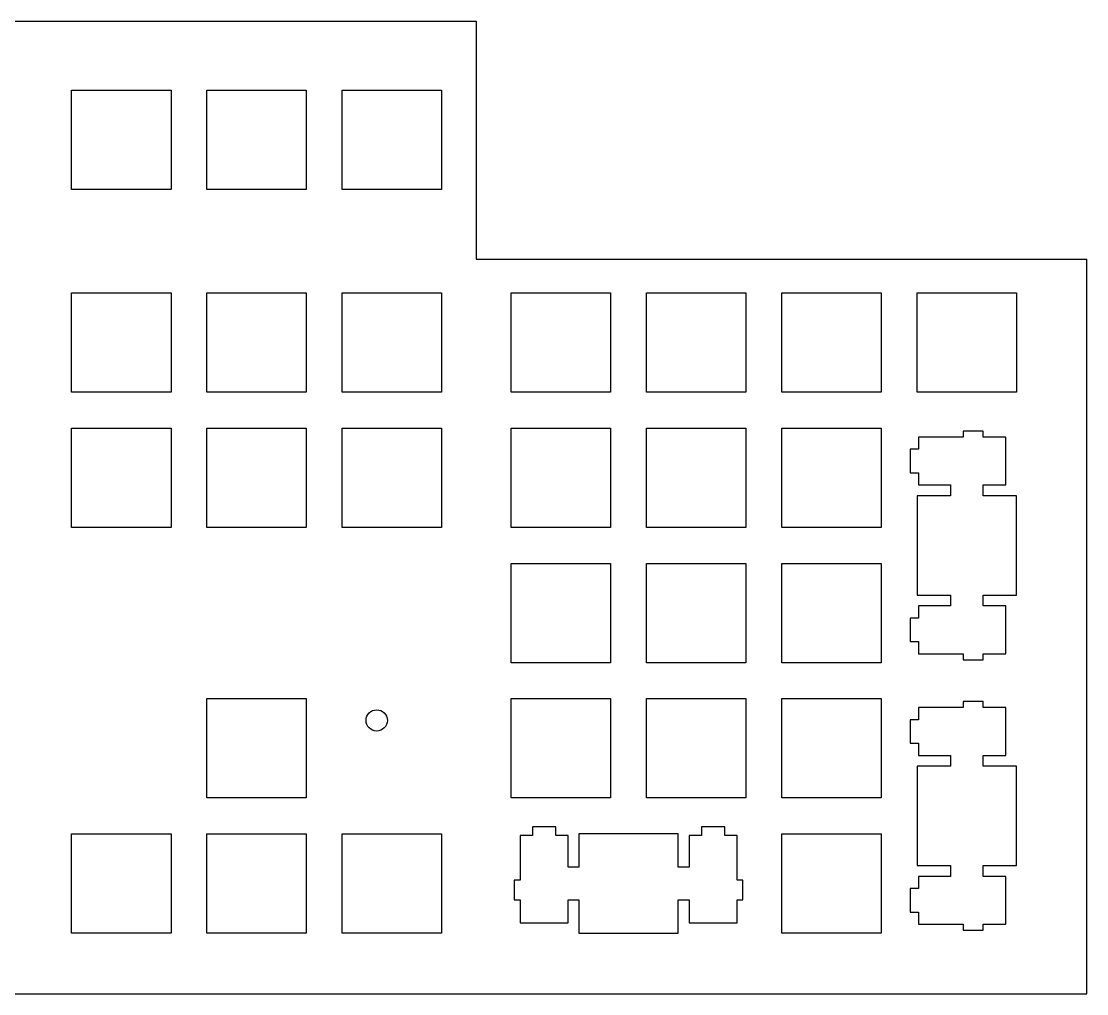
# Model space of a CAD drawing. Extents: x -6 to 436, y -6 to 131.
# Drawn here: x 285.9 to 436, y -6 to 131 of the extents above; entities that cross this region are included whole.
import ezdxf

# ---------------------------------------------------------------- set-up
doc = ezdxf.new("R2010")
doc.units = 0
for name, color, linetype in [('Circle002', 7, 'CONTINUOUS'), ('Line001', 7, 'CONTINUOUS'), ('Line002', 7, 'CONTINUOUS'), ('Line003', 7, 'CONTINUOUS'), ('Line004', 7, 'CONTINUOUS'), ('Line005', 7, 'CONTINUOUS'), ('Shape004', 7, 'CONTINUOUS'), ('Shape005', 7, 'CONTINUOUS'), ('Shape006', 7, 'CONTINUOUS'), ('Shape007', 7, 'CONTINUOUS'), ('Shape008', 7, 'CONTINUOUS'), ('Shape009', 7, 'CONTINUOUS'), ('Shape010', 7, 'CONTINUOUS'), ('Shape011', 7, 'CONTINUOUS'), ('Shape012', 7, 'CONTINUOUS'), ('Shape013', 7, 'CONTINUOUS'), ('Shape014', 7, 'CONTINUOUS'), ('Shape015', 7, 'CONTINUOUS'), ('Shape016', 7, 'CONTINUOUS'), ('Shape017', 7, 'CONTINUOUS'), ('Shape018', 7, 'CONTINUOUS'), ('Shape019', 7, 'CONTINUOUS'), ('Shape020', 7, 'CONTINUOUS'), ('Shape021', 7, 'CONTINUOUS'), ('Shape022', 7, 'CONTINUOUS'), ('Shape023', 7, 'CONTINUOUS'), ('Shape024', 7, 'CONTINUOUS'), ('Shape025', 7, 'CONTINUOUS'), ('Shape026', 7, 'CONTINUOUS'), ('Shape027', 7, 'CONTINUOUS'), ('Shape028', 7, 'CONTINUOUS'), ('Shape029', 7, 'CONTINUOUS'), ('Shape030', 7, 'CONTINUOUS'), ('Shape031', 7, 'CONTINUOUS'), ('Shape032', 7, 'CONTINUOUS'), ('Shape033', 7, 'CONTINUOUS'), ('Shape034', 7, 'CONTINUOUS'), ('Shape035', 7, 'CONTINUOUS'), ('Shape036', 7, 'CONTINUOUS'), ('Shape037', 7, 'CONTINUOUS'), ('Shape038', 7, 'CONTINUOUS'), ('Shape039', 7, 'CONTINUOUS'), ('Shape084', 7, 'CONTINUOUS'), ('Shape085', 7, 'CONTINUOUS'), ('Shape086', 7, 'CONTINUOUS'), ('Shape087', 7, 'CONTINUOUS'), ('Shape088', 7, 'CONTINUOUS'), ('Shape089', 7, 'CONTINUOUS'), ('Shape090', 7, 'CONTINUOUS'), ('Shape091', 7, 'CONTINUOUS'), ('Shape092', 7, 'CONTINUOUS'), ('Shape093', 7, 'CONTINUOUS'), ('Shape094', 7, 'CONTINUOUS'), ('Shape095', 7, 'CONTINUOUS'), ('Shape096', 7, 'CONTINUOUS'), ('Shape097', 7, 'CONTINUOUS'), ('Shape098', 7, 'CONTINUOUS'), ('Shape099', 7, 'CONTINUOUS'), ('Shape100', 7, 'CONTINUOUS'), ('Shape101', 7, 'CONTINUOUS'), ('Shape102', 7, 'CONTINUOUS'), ('Shape103', 7, 'CONTINUOUS'), ('Shape104', 7, 'CONTINUOUS'), ('Shape105', 7, 'CONTINUOUS'), ('Shape106', 7, 'CONTINUOUS'), ('Shape107', 7, 'CONTINUOUS'), ('Shape108', 7, 'CONTINUOUS'), ('Shape109', 7, 'CONTINUOUS'), ('Shape110', 7, 'CONTINUOUS'), ('Shape111', 7, 'CONTINUOUS'), ('Shape112', 7, 'CONTINUOUS'), ('Shape113', 7, 'CONTINUOUS'), ('Shape114', 7, 'CONTINUOUS'), ('Shape115', 7, 'CONTINUOUS'), ('Shape116', 7, 'CONTINUOUS'), ('Shape117', 7, 'CONTINUOUS'), ('Shape118', 7, 'CONTINUOUS'), ('Shape119', 7, 'CONTINUOUS'), ('Shape120', 7, 'CONTINUOUS'), ('Shape121', 7, 'CONTINUOUS'), ('Shape122', 7, 'CONTINUOUS'), ('Shape123', 7, 'CONTINUOUS'), ('Shape124', 7, 'CONTINUOUS'), ('Shape125', 7, 'CONTINUOUS'), ('Shape126', 7, 'CONTINUOUS'), ('Shape127', 7, 'CONTINUOUS'), ('Shape128', 7, 'CONTINUOUS'), ('Shape129', 7, 'CONTINUOUS'), ('Shape130', 7, 'CONTINUOUS'), ('Shape131', 7, 'CONTINUOUS'), ('Shape132', 7, 'CONTINUOUS'), ('Shape133', 7, 'CONTINUOUS'), ('Shape134', 7, 'CONTINUOUS'), ('Shape135', 7, 'CONTINUOUS'), ('Shape220', 7, 'CONTINUOUS'), ('Shape221', 7, 'CONTINUOUS'), ('Shape222', 7, 'CONTINUOUS'), ('Shape223', 7, 'CONTINUOUS'), ('Shape224', 7, 'CONTINUOUS'), ('Shape225', 7, 'CONTINUOUS'), ('Shape226', 7, 'CONTINUOUS'), ('Shape227', 7, 'CONTINUOUS'), ('Shape228', 7, 'CONTINUOUS'), ('Shape229', 7, 'CONTINUOUS'), ('Shape230', 7, 'CONTINUOUS'), ('Shape231', 7, 'CONTINUOUS'), ('Shape232', 7, 'CONTINUOUS'), ('Shape233', 7, 'CONTINUOUS'), ('Shape234', 7, 'CONTINUOUS'), ('Shape235', 7, 'CONTINUOUS'), ('Shape288', 7, 'CONTINUOUS'), ('Shape289', 7, 'CONTINUOUS'), ('Shape290', 7, 'CONTINUOUS'), ('Shape291', 7, 'CONTINUOUS'), ('Shape292', 7, 'CONTINUOUS'), ('Shape293', 7, 'CONTINUOUS'), ('Shape294', 7, 'CONTINUOUS'), ('Shape295', 7, 'CONTINUOUS'), ('Shape296', 7, 'CONTINUOUS'), ('Shape297', 7, 'CONTINUOUS'), ('Shape298', 7, 'CONTINUOUS'), ('Shape299', 7, 'CONTINUOUS'), ('Shape336', 7, 'CONTINUOUS'), ('Shape337', 7, 'CONTINUOUS'), ('Shape338', 7, 'CONTINUOUS'), ('Shape339', 7, 'CONTINUOUS'), ('Shape340', 7, 'CONTINUOUS'), ('Shape341', 7, 'CONTINUOUS'), ('Shape342', 7, 'CONTINUOUS'), ('Shape343', 7, 'CONTINUOUS'), ('Shape344', 7, 'CONTINUOUS'), ('Shape345', 7, 'CONTINUOUS'), ('Shape346', 7, 'CONTINUOUS'), ('Shape347', 7, 'CONTINUOUS'), ('Shape348', 7, 'CONTINUOUS'), ('Shape349', 7, 'CONTINUOUS'), ('Shape350', 7, 'CONTINUOUS'), ('Shape351', 7, 'CONTINUOUS'), ('Shape352', 7, 'CONTINUOUS'), ('Shape353', 7, 'CONTINUOUS'), ('Shape354', 7, 'CONTINUOUS'), ('Shape355', 7, 'CONTINUOUS'), ('Shape356', 7, 'CONTINUOUS'), ('Shape357', 7, 'CONTINUOUS'), ('Shape358', 7, 'CONTINUOUS'), ('Shape359', 7, 'CONTINUOUS'), ('Shape360', 7, 'CONTINUOUS'), ('Shape361', 7, 'CONTINUOUS'), ('Shape362', 7, 'CONTINUOUS'), ('Shape363', 7, 'CONTINUOUS'), ('Shape364', 7, 'CONTINUOUS'), ('Shape365', 7, 'CONTINUOUS'), ('Shape366', 7, 'CONTINUOUS'), ('Shape367', 7, 'CONTINUOUS'), ('Shape368', 7, 'CONTINUOUS'), ('Shape369', 7, 'CONTINUOUS'), ('Shape370', 7, 'CONTINUOUS'), ('Shape371', 7, 'CONTINUOUS'), ('Shape424', 7, 'CONTINUOUS'), ('Shape425', 7, 'CONTINUOUS'), ('Shape426', 7, 'CONTINUOUS'), ('Shape427', 7, 'CONTINUOUS'), ('Shape428', 7, 'CONTINUOUS'), ('Shape429', 7, 'CONTINUOUS'), ('Shape430', 7, 'CONTINUOUS'), ('Shape431', 7, 'CONTINUOUS'), ('Shape432', 7, 'CONTINUOUS'), ('Shape433', 7, 'CONTINUOUS'), ('Shape434', 7, 'CONTINUOUS'), ('Shape435', 7, 'CONTINUOUS'), ('Shape436', 7, 'CONTINUOUS'), ('Shape437', 7, 'CONTINUOUS'), ('Shape438', 7, 'CONTINUOUS'), ('Shape439', 7, 'CONTINUOUS'), ('Shape440', 7, 'CONTINUOUS'), ('Shape441', 7, 'CONTINUOUS'), ('Shape442', 7, 'CONTINUOUS'), ('Shape443', 7, 'CONTINUOUS'), ('Shape444', 7, 'CONTINUOUS'), ('Shape445', 7, 'CONTINUOUS'), ('Shape446', 7, 'CONTINUOUS'), ('Shape447', 7, 'CONTINUOUS'), ('Shape508', 7, 'CONTINUOUS'), ('Shape509', 7, 'CONTINUOUS'), ('Shape510', 7, 'CONTINUOUS'), ('Shape511', 7, 'CONTINUOUS'), ('Shape512', 7, 'CONTINUOUS'), ('Shape513', 7, 'CONTINUOUS'), ('Shape514', 7, 'CONTINUOUS'), ('Shape515', 7, 'CONTINUOUS'), ('Shape516', 7, 'CONTINUOUS'), ('Shape517', 7, 'CONTINUOUS'), ('Shape518', 7, 'CONTINUOUS'), ('Shape519', 7, 'CONTINUOUS'), ('Shape520', 7, 'CONTINUOUS'), ('Shape521', 7, 'CONTINUOUS'), ('Shape522', 7, 'CONTINUOUS'), ('Shape523', 7, 'CONTINUOUS'), ('Shape524', 7, 'CONTINUOUS'), ('Shape525', 7, 'CONTINUOUS'), ('Shape526', 7, 'CONTINUOUS'), ('Shape527', 7, 'CONTINUOUS'), ('Shape528', 7, 'CONTINUOUS'), ('Shape529', 7, 'CONTINUOUS'), ('Shape530', 7, 'CONTINUOUS'), ('Shape531', 7, 'CONTINUOUS'), ('Shape532', 7, 'CONTINUOUS'), ('Shape533', 7, 'CONTINUOUS'), ('Shape534', 7, 'CONTINUOUS'), ('Shape535', 7, 'CONTINUOUS'), ('Shape588', 7, 'CONTINUOUS'), ('Shape589', 7, 'CONTINUOUS'), ('Shape590', 7, 'CONTINUOUS'), ('Shape591', 7, 'CONTINUOUS'), ('Shape592', 7, 'CONTINUOUS'), ('Shape593', 7, 'CONTINUOUS'), ('Shape594', 7, 'CONTINUOUS'), ('Shape595', 7, 'CONTINUOUS'), ('Shape596', 7, 'CONTINUOUS'), ('Shape597', 7, 'CONTINUOUS'), ('Shape598', 7, 'CONTINUOUS'), ('Shape599', 7, 'CONTINUOUS')]:
    doc.layers.add(name, color=color, linetype=linetype)

msp = doc.modelspace()

# ---------------------------------------------------------------- linework, layer by layer
at = {"layer": 'Circle002'}
msp.add_circle((336, 32.5), 1.5, dxfattribs=at)
at = {"layer": 'Line001'}
msp.add_line((-6, -6), (436, -6), dxfattribs=at)
at = {"layer": 'Line002'}
msp.add_line((-6, 131), (350, 131), dxfattribs=at)
at = {"layer": 'Line003'}
msp.add_line((436, -6), (436, 97.5), dxfattribs=at)
at = {"layer": 'Line004'}
msp.add_line((350, 131), (350, 97.5), dxfattribs=at)
at = {"layer": 'Line005'}
msp.add_line((350, 97.5), (436, 97.5), dxfattribs=at)
at = {"layer": 'Shape004'}
msp.add_line((378.474, 2.51924), (378.474, 7.21974), dxfattribs=at)
at = {"layer": 'Shape005'}
msp.add_line((378.474, 7.21974), (380.001, 7.21974), dxfattribs=at)
at = {"layer": 'Shape006'}
msp.add_line((380.001, 7.21974), (380.001, 3.98954), dxfattribs=at)
at = {"layer": 'Shape007'}
msp.add_line((380.001, 3.98954), (386.75, 3.98954), dxfattribs=at)
at = {"layer": 'Shape008'}
msp.add_line((386.75, 3.98954), (386.75, 7.21974), dxfattribs=at)
at = {"layer": 'Shape009'}
msp.add_line((386.75, 7.21974), (387.576, 7.21974), dxfattribs=at)
at = {"layer": 'Shape010'}
msp.add_line((387.576, 7.21974), (387.576, 10.0185), dxfattribs=at)
at = {"layer": 'Shape011'}
msp.add_line((387.576, 10.0185), (386.75, 10.0185), dxfattribs=at)
at = {"layer": 'Shape012'}
msp.add_line((386.75, 10.0185), (386.75, 16.2886), dxfattribs=at)
at = {"layer": 'Shape013'}
msp.add_line((386.75, 16.2886), (385.025, 16.2886), dxfattribs=at)
at = {"layer": 'Shape014'}
msp.add_line((385.025, 16.2886), (385.025, 17.4888), dxfattribs=at)
at = {"layer": 'Shape015'}
msp.add_line((385.025, 17.4888), (381.726, 17.4888), dxfattribs=at)
at = {"layer": 'Shape016'}
msp.add_line((381.726, 17.4888), (381.726, 16.2886), dxfattribs=at)
at = {"layer": 'Shape017'}
msp.add_line((381.726, 16.2886), (380.001, 16.2886), dxfattribs=at)
at = {"layer": 'Shape018'}
msp.add_line((380.001, 16.2886), (380.001, 11.8196), dxfattribs=at)
at = {"layer": 'Shape019'}
msp.add_line((380.001, 11.8196), (378.474, 11.8196), dxfattribs=at)
at = {"layer": 'Shape020'}
msp.add_line((378.474, 11.8196), (378.474, 16.5187), dxfattribs=at)
at = {"layer": 'Shape021'}
msp.add_line((378.474, 16.5187), (364.476, 16.5187), dxfattribs=at)
at = {"layer": 'Shape022'}
msp.add_line((364.476, 16.5187), (364.476, 11.8196), dxfattribs=at)
at = {"layer": 'Shape023'}
msp.add_line((364.476, 11.8196), (362.952, 11.8196), dxfattribs=at)
at = {"layer": 'Shape024'}
msp.add_line((362.952, 11.8196), (362.952, 16.2886), dxfattribs=at)
at = {"layer": 'Shape025'}
msp.add_line((362.952, 16.2886), (361.227, 16.2886), dxfattribs=at)
at = {"layer": 'Shape026'}
msp.add_line((361.227, 16.2886), (361.227, 17.4888), dxfattribs=at)
at = {"layer": 'Shape027'}
msp.add_line((361.227, 17.4888), (357.925, 17.4888), dxfattribs=at)
at = {"layer": 'Shape028'}
msp.add_line((357.925, 17.4888), (357.925, 16.2886), dxfattribs=at)
at = {"layer": 'Shape029'}
msp.add_line((357.925, 16.2886), (356.199, 16.2886), dxfattribs=at)
at = {"layer": 'Shape030'}
msp.add_line((356.199, 16.2886), (356.199, 10.0185), dxfattribs=at)
at = {"layer": 'Shape031'}
msp.add_line((356.199, 10.0185), (355.374, 10.0185), dxfattribs=at)
at = {"layer": 'Shape032'}
msp.add_line((355.374, 10.0185), (355.374, 7.21974), dxfattribs=at)
at = {"layer": 'Shape033'}
msp.add_line((355.374, 7.21974), (356.199, 7.21974), dxfattribs=at)
at = {"layer": 'Shape034'}
msp.add_line((356.199, 7.21974), (356.199, 3.98954), dxfattribs=at)
at = {"layer": 'Shape035'}
msp.add_line((356.199, 3.98954), (362.952, 3.98954), dxfattribs=at)
at = {"layer": 'Shape036'}
msp.add_line((362.952, 3.98954), (362.952, 7.21974), dxfattribs=at)
at = {"layer": 'Shape037'}
msp.add_line((362.952, 7.21974), (364.476, 7.21974), dxfattribs=at)
at = {"layer": 'Shape038'}
msp.add_line((364.476, 7.21974), (364.476, 2.51924), dxfattribs=at)
at = {"layer": 'Shape039'}
msp.add_line((364.476, 2.51924), (378.474, 2.51924), dxfattribs=at)
at = {"layer": 'Shape084'}
msp.add_line((293.037, 16.5254), (307.037, 16.5254), dxfattribs=at)
at = {"layer": 'Shape085'}
msp.add_line((307.037, 16.5254), (307.037, 2.52598), dxfattribs=at)
at = {"layer": 'Shape086'}
msp.add_line((307.037, 2.52598), (293.037, 2.52598), dxfattribs=at)
at = {"layer": 'Shape087'}
msp.add_line((293.037, 2.52598), (293.037, 16.5254), dxfattribs=at)
at = {"layer": 'Shape088'}
msp.add_line((312.087, 16.5254), (326.087, 16.5254), dxfattribs=at)
at = {"layer": 'Shape089'}
msp.add_line((326.087, 16.5254), (326.087, 2.52598), dxfattribs=at)
at = {"layer": 'Shape090'}
msp.add_line((326.087, 2.52598), (312.087, 2.52598), dxfattribs=at)
at = {"layer": 'Shape091'}
msp.add_line((312.087, 2.52598), (312.087, 16.5254), dxfattribs=at)
at = {"layer": 'Shape092'}
msp.add_line((331.137, 16.5254), (345.137, 16.5254), dxfattribs=at)
at = {"layer": 'Shape093'}
msp.add_line((345.137, 16.5254), (345.137, 2.52598), dxfattribs=at)
at = {"layer": 'Shape094'}
msp.add_line((345.137, 2.52598), (331.137, 2.52598), dxfattribs=at)
at = {"layer": 'Shape095'}
msp.add_line((331.137, 2.52598), (331.137, 16.5254), dxfattribs=at)
at = {"layer": 'Shape096'}
msp.add_line((393.051, 16.5254), (407.049, 16.5254), dxfattribs=at)
at = {"layer": 'Shape097'}
msp.add_line((407.049, 16.5254), (407.049, 2.52598), dxfattribs=at)
at = {"layer": 'Shape098'}
msp.add_line((407.049, 2.52598), (393.051, 2.52598), dxfattribs=at)
at = {"layer": 'Shape099'}
msp.add_line((393.051, 2.52598), (393.051, 16.5254), dxfattribs=at)
at = {"layer": 'Shape100'}
msp.add_line((418.599, 35.151), (418.599, 34.3256), dxfattribs=at)
at = {"layer": 'Shape101'}
msp.add_line((418.599, 34.3256), (412.33, 34.3256), dxfattribs=at)
at = {"layer": 'Shape102'}
msp.add_line((412.33, 34.3256), (412.33, 32.6002), dxfattribs=at)
at = {"layer": 'Shape103'}
msp.add_line((412.33, 32.6002), (411.131, 32.6002), dxfattribs=at)
at = {"layer": 'Shape104'}
msp.add_line((411.131, 32.6002), (411.131, 29.3012), dxfattribs=at)
at = {"layer": 'Shape105'}
msp.add_line((411.131, 29.3012), (412.33, 29.3012), dxfattribs=at)
at = {"layer": 'Shape106'}
msp.add_line((412.33, 29.3012), (412.33, 27.5759), dxfattribs=at)
at = {"layer": 'Shape107'}
msp.add_line((412.33, 27.5759), (416.8, 27.5759), dxfattribs=at)
at = {"layer": 'Shape108'}
msp.add_line((416.8, 27.5759), (416.8, 26.0504), dxfattribs=at)
at = {"layer": 'Shape109'}
msp.add_line((416.8, 26.0504), (412.101, 26.0504), dxfattribs=at)
at = {"layer": 'Shape110'}
msp.add_line((412.101, 26.0504), (412.101, 12.0509), dxfattribs=at)
at = {"layer": 'Shape111'}
msp.add_line((412.101, 12.0509), (416.8, 12.0509), dxfattribs=at)
at = {"layer": 'Shape112'}
msp.add_line((416.8, 12.0509), (416.8, 10.5254), dxfattribs=at)
at = {"layer": 'Shape113'}
msp.add_line((416.8, 10.5254), (412.33, 10.5254), dxfattribs=at)
at = {"layer": 'Shape114'}
msp.add_line((412.33, 10.5254), (412.33, 8.80019), dxfattribs=at)
at = {"layer": 'Shape115'}
msp.add_line((412.33, 8.80019), (411.131, 8.80019), dxfattribs=at)
at = {"layer": 'Shape116'}
msp.add_line((411.131, 8.80019), (411.131, 5.50115), dxfattribs=at)
at = {"layer": 'Shape117'}
msp.add_line((411.131, 5.50115), (412.33, 5.50115), dxfattribs=at)
at = {"layer": 'Shape118'}
msp.add_line((412.33, 5.50115), (412.33, 3.77586), dxfattribs=at)
at = {"layer": 'Shape119'}
msp.add_line((412.33, 3.77586), (418.599, 3.77586), dxfattribs=at)
at = {"layer": 'Shape120'}
msp.add_line((418.599, 3.77586), (418.599, 2.95041), dxfattribs=at)
at = {"layer": 'Shape121'}
msp.add_line((418.599, 2.95041), (421.4, 2.95041), dxfattribs=at)
at = {"layer": 'Shape122'}
msp.add_line((421.4, 2.95041), (421.4, 3.77586), dxfattribs=at)
at = {"layer": 'Shape123'}
msp.add_line((421.4, 3.77586), (424.632, 3.77586), dxfattribs=at)
at = {"layer": 'Shape124'}
msp.add_line((424.632, 3.77586), (424.632, 10.5254), dxfattribs=at)
at = {"layer": 'Shape125'}
msp.add_line((424.632, 10.5254), (421.4, 10.5254), dxfattribs=at)
at = {"layer": 'Shape126'}
msp.add_line((421.4, 10.5254), (421.4, 12.0509), dxfattribs=at)
at = {"layer": 'Shape127'}
msp.add_line((421.4, 12.0509), (426.099, 12.0509), dxfattribs=at)
at = {"layer": 'Shape128'}
msp.add_line((426.099, 12.0509), (426.099, 26.0504), dxfattribs=at)
at = {"layer": 'Shape129'}
msp.add_line((426.099, 26.0504), (421.4, 26.0504), dxfattribs=at)
at = {"layer": 'Shape130'}
msp.add_line((421.4, 26.0504), (421.4, 27.5759), dxfattribs=at)
at = {"layer": 'Shape131'}
msp.add_line((421.4, 27.5759), (424.632, 27.5759), dxfattribs=at)
at = {"layer": 'Shape132'}
msp.add_line((424.632, 27.5759), (424.632, 34.3256), dxfattribs=at)
at = {"layer": 'Shape133'}
msp.add_line((424.632, 34.3256), (421.4, 34.3256), dxfattribs=at)
at = {"layer": 'Shape134'}
msp.add_line((421.4, 34.3256), (421.4, 35.151), dxfattribs=at)
at = {"layer": 'Shape135'}
msp.add_line((421.4, 35.151), (418.599, 35.151), dxfattribs=at)
at = {"layer": 'Shape220'}
msp.add_line((312.087, 35.5753), (326.087, 35.5753), dxfattribs=at)
at = {"layer": 'Shape221'}
msp.add_line((326.087, 35.5753), (326.087, 21.5759), dxfattribs=at)
at = {"layer": 'Shape222'}
msp.add_line((326.087, 21.5759), (312.087, 21.5759), dxfattribs=at)
at = {"layer": 'Shape223'}
msp.add_line((312.087, 21.5759), (312.087, 35.5753), dxfattribs=at)
at = {"layer": 'Shape224'}
msp.add_line((354.951, 35.5753), (368.949, 35.5753), dxfattribs=at)
at = {"layer": 'Shape225'}
msp.add_line((368.949, 35.5753), (368.949, 21.5759), dxfattribs=at)
at = {"layer": 'Shape226'}
msp.add_line((368.949, 21.5759), (354.951, 21.5759), dxfattribs=at)
at = {"layer": 'Shape227'}
msp.add_line((354.951, 21.5759), (354.951, 35.5753), dxfattribs=at)
at = {"layer": 'Shape228'}
msp.add_line((374.001, 35.5753), (387.999, 35.5753), dxfattribs=at)
at = {"layer": 'Shape229'}
msp.add_line((387.999, 35.5753), (387.999, 21.5759), dxfattribs=at)
at = {"layer": 'Shape230'}
msp.add_line((387.999, 21.5759), (374.001, 21.5759), dxfattribs=at)
at = {"layer": 'Shape231'}
msp.add_line((374.001, 21.5759), (374.001, 35.5753), dxfattribs=at)
at = {"layer": 'Shape232'}
msp.add_line((393.051, 35.5753), (407.049, 35.5753), dxfattribs=at)
at = {"layer": 'Shape233'}
msp.add_line((407.049, 35.5753), (407.049, 21.5759), dxfattribs=at)
at = {"layer": 'Shape234'}
msp.add_line((407.049, 21.5759), (393.051, 21.5759), dxfattribs=at)
at = {"layer": 'Shape235'}
msp.add_line((393.051, 21.5759), (393.051, 35.5753), dxfattribs=at)
at = {"layer": 'Shape288'}
msp.add_line((354.951, 54.6254), (368.949, 54.6254), dxfattribs=at)
at = {"layer": 'Shape289'}
msp.add_line((368.949, 54.6254), (368.949, 40.6261), dxfattribs=at)
at = {"layer": 'Shape290'}
msp.add_line((368.949, 40.6261), (354.951, 40.6261), dxfattribs=at)
at = {"layer": 'Shape291'}
msp.add_line((354.951, 40.6261), (354.951, 54.6254), dxfattribs=at)
at = {"layer": 'Shape292'}
msp.add_line((374.001, 54.6254), (387.999, 54.6254), dxfattribs=at)
at = {"layer": 'Shape293'}
msp.add_line((387.999, 54.6254), (387.999, 40.6261), dxfattribs=at)
at = {"layer": 'Shape294'}
msp.add_line((387.999, 40.6261), (374.001, 40.6261), dxfattribs=at)
at = {"layer": 'Shape295'}
msp.add_line((374.001, 40.6261), (374.001, 54.6254), dxfattribs=at)
at = {"layer": 'Shape296'}
msp.add_line((393.051, 54.6254), (407.049, 54.6254), dxfattribs=at)
at = {"layer": 'Shape297'}
msp.add_line((407.049, 54.6254), (407.049, 40.6261), dxfattribs=at)
at = {"layer": 'Shape298'}
msp.add_line((407.049, 40.6261), (393.051, 40.6261), dxfattribs=at)
at = {"layer": 'Shape299'}
msp.add_line((393.051, 40.6261), (393.051, 54.6254), dxfattribs=at)
at = {"layer": 'Shape336'}
msp.add_line((418.599, 73.251), (418.599, 72.4255), dxfattribs=at)
at = {"layer": 'Shape337'}
msp.add_line((418.599, 72.4255), (412.33, 72.4255), dxfattribs=at)
at = {"layer": 'Shape338'}
msp.add_line((412.33, 72.4255), (412.33, 70.7004), dxfattribs=at)
at = {"layer": 'Shape339'}
msp.add_line((412.33, 70.7004), (411.131, 70.7004), dxfattribs=at)
at = {"layer": 'Shape340'}
msp.add_line((411.131, 70.7004), (411.131, 67.4012), dxfattribs=at)
at = {"layer": 'Shape341'}
msp.add_line((411.131, 67.4012), (412.33, 67.4012), dxfattribs=at)
at = {"layer": 'Shape342'}
msp.add_line((412.33, 67.4012), (412.33, 65.6758), dxfattribs=at)
at = {"layer": 'Shape343'}
msp.add_line((412.33, 65.6758), (416.8, 65.6758), dxfattribs=at)
at = {"layer": 'Shape344'}
msp.add_line((416.8, 65.6758), (416.8, 64.1504), dxfattribs=at)
at = {"layer": 'Shape345'}
msp.add_line((416.8, 64.1504), (412.101, 64.1504), dxfattribs=at)
at = {"layer": 'Shape346'}
msp.add_line((412.101, 64.1504), (412.101, 50.1511), dxfattribs=at)
at = {"layer": 'Shape347'}
msp.add_line((412.101, 50.1511), (416.8, 50.1511), dxfattribs=at)
at = {"layer": 'Shape348'}
msp.add_line((416.8, 50.1511), (416.8, 48.6253), dxfattribs=at)
at = {"layer": 'Shape349'}
msp.add_line((416.8, 48.6253), (412.33, 48.6253), dxfattribs=at)
at = {"layer": 'Shape350'}
msp.add_line((412.33, 48.6253), (412.33, 46.9002), dxfattribs=at)
at = {"layer": 'Shape351'}
msp.add_line((412.33, 46.9002), (411.131, 46.9002), dxfattribs=at)
at = {"layer": 'Shape352'}
msp.add_line((411.131, 46.9002), (411.131, 43.601), dxfattribs=at)
at = {"layer": 'Shape353'}
msp.add_line((411.131, 43.601), (412.33, 43.601), dxfattribs=at)
at = {"layer": 'Shape354'}
msp.add_line((412.33, 43.601), (412.33, 41.876), dxfattribs=at)
at = {"layer": 'Shape355'}
msp.add_line((412.33, 41.876), (418.599, 41.876), dxfattribs=at)
at = {"layer": 'Shape356'}
msp.add_line((418.599, 41.876), (418.599, 41.0505), dxfattribs=at)
at = {"layer": 'Shape357'}
msp.add_line((418.599, 41.0505), (421.4, 41.0505), dxfattribs=at)
at = {"layer": 'Shape358'}
msp.add_line((421.4, 41.0505), (421.4, 41.876), dxfattribs=at)
at = {"layer": 'Shape359'}
msp.add_line((421.4, 41.876), (424.632, 41.876), dxfattribs=at)
at = {"layer": 'Shape360'}
msp.add_line((424.632, 41.876), (424.632, 48.6253), dxfattribs=at)
at = {"layer": 'Shape361'}
msp.add_line((424.632, 48.6253), (421.4, 48.6253), dxfattribs=at)
at = {"layer": 'Shape362'}
msp.add_line((421.4, 48.6253), (421.4, 50.1511), dxfattribs=at)
at = {"layer": 'Shape363'}
msp.add_line((421.4, 50.1511), (426.099, 50.1511), dxfattribs=at)
at = {"layer": 'Shape364'}
msp.add_line((426.099, 50.1511), (426.099, 64.1504), dxfattribs=at)
at = {"layer": 'Shape365'}
msp.add_line((426.099, 64.1504), (421.4, 64.1504), dxfattribs=at)
at = {"layer": 'Shape366'}
msp.add_line((421.4, 64.1504), (421.4, 65.6758), dxfattribs=at)
at = {"layer": 'Shape367'}
msp.add_line((421.4, 65.6758), (424.632, 65.6758), dxfattribs=at)
at = {"layer": 'Shape368'}
msp.add_line((424.632, 65.6758), (424.632, 72.4255), dxfattribs=at)
at = {"layer": 'Shape369'}
msp.add_line((424.632, 72.4255), (421.4, 72.4255), dxfattribs=at)
at = {"layer": 'Shape370'}
msp.add_line((421.4, 72.4255), (421.4, 73.251), dxfattribs=at)
at = {"layer": 'Shape371'}
msp.add_line((421.4, 73.251), (418.599, 73.251), dxfattribs=at)
at = {"layer": 'Shape424'}
msp.add_line((293.037, 73.6754), (307.037, 73.6754), dxfattribs=at)
at = {"layer": 'Shape425'}
msp.add_line((307.037, 73.6754), (307.037, 59.6761), dxfattribs=at)
at = {"layer": 'Shape426'}
msp.add_line((307.037, 59.6761), (293.037, 59.6761), dxfattribs=at)
at = {"layer": 'Shape427'}
msp.add_line((293.037, 59.6761), (293.037, 73.6754), dxfattribs=at)
at = {"layer": 'Shape428'}
msp.add_line((312.087, 73.6754), (326.087, 73.6754), dxfattribs=at)
at = {"layer": 'Shape429'}
msp.add_line((326.087, 73.6754), (326.087, 59.6761), dxfattribs=at)
at = {"layer": 'Shape430'}
msp.add_line((326.087, 59.6761), (312.087, 59.6761), dxfattribs=at)
at = {"layer": 'Shape431'}
msp.add_line((312.087, 59.6761), (312.087, 73.6754), dxfattribs=at)
at = {"layer": 'Shape432'}
msp.add_line((331.137, 73.6754), (345.137, 73.6754), dxfattribs=at)
at = {"layer": 'Shape433'}
msp.add_line((345.137, 73.6754), (345.137, 59.6761), dxfattribs=at)
at = {"layer": 'Shape434'}
msp.add_line((345.137, 59.6761), (331.137, 59.6761), dxfattribs=at)
at = {"layer": 'Shape435'}
msp.add_line((331.137, 59.6761), (331.137, 73.6754), dxfattribs=at)
at = {"layer": 'Shape436'}
msp.add_line((354.951, 73.6754), (368.949, 73.6754), dxfattribs=at)
at = {"layer": 'Shape437'}
msp.add_line((368.949, 73.6754), (368.949, 59.6761), dxfattribs=at)
at = {"layer": 'Shape438'}
msp.add_line((368.949, 59.6761), (354.951, 59.6761), dxfattribs=at)
at = {"layer": 'Shape439'}
msp.add_line((354.951, 59.6761), (354.951, 73.6754), dxfattribs=at)
at = {"layer": 'Shape440'}
msp.add_line((374.001, 73.6754), (387.999, 73.6754), dxfattribs=at)
at = {"layer": 'Shape441'}
msp.add_line((387.999, 73.6754), (387.999, 59.6761), dxfattribs=at)
at = {"layer": 'Shape442'}
msp.add_line((387.999, 59.6761), (374.001, 59.6761), dxfattribs=at)
at = {"layer": 'Shape443'}
msp.add_line((374.001, 59.6761), (374.001, 73.6754), dxfattribs=at)
at = {"layer": 'Shape444'}
msp.add_line((393.051, 73.6754), (407.049, 73.6754), dxfattribs=at)
at = {"layer": 'Shape445'}
msp.add_line((407.049, 73.6754), (407.049, 59.6761), dxfattribs=at)
at = {"layer": 'Shape446'}
msp.add_line((407.049, 59.6761), (393.051, 59.6761), dxfattribs=at)
at = {"layer": 'Shape447'}
msp.add_line((393.051, 59.6761), (393.051, 73.6754), dxfattribs=at)
at = {"layer": 'Shape508'}
msp.add_line((293.037, 92.7254), (307.037, 92.7254), dxfattribs=at)
at = {"layer": 'Shape509'}
msp.add_line((307.037, 92.7254), (307.037, 78.7261), dxfattribs=at)
at = {"layer": 'Shape510'}
msp.add_line((307.037, 78.7261), (293.037, 78.7261), dxfattribs=at)
at = {"layer": 'Shape511'}
msp.add_line((293.037, 78.7261), (293.037, 92.7254), dxfattribs=at)
at = {"layer": 'Shape512'}
msp.add_line((312.087, 92.7254), (326.087, 92.7254), dxfattribs=at)
at = {"layer": 'Shape513'}
msp.add_line((326.087, 92.7254), (326.087, 78.7261), dxfattribs=at)
at = {"layer": 'Shape514'}
msp.add_line((326.087, 78.7261), (312.087, 78.7261), dxfattribs=at)
at = {"layer": 'Shape515'}
msp.add_line((312.087, 78.7261), (312.087, 92.7254), dxfattribs=at)
at = {"layer": 'Shape516'}
msp.add_line((331.137, 92.7254), (345.137, 92.7254), dxfattribs=at)
at = {"layer": 'Shape517'}
msp.add_line((345.137, 92.7254), (345.137, 78.7261), dxfattribs=at)
at = {"layer": 'Shape518'}
msp.add_line((345.137, 78.7261), (331.137, 78.7261), dxfattribs=at)
at = {"layer": 'Shape519'}
msp.add_line((331.137, 78.7261), (331.137, 92.7254), dxfattribs=at)
at = {"layer": 'Shape520'}
msp.add_line((354.951, 92.7254), (368.949, 92.7254), dxfattribs=at)
at = {"layer": 'Shape521'}
msp.add_line((368.949, 92.7254), (368.949, 78.7261), dxfattribs=at)
at = {"layer": 'Shape522'}
msp.add_line((368.949, 78.7261), (354.951, 78.7261), dxfattribs=at)
at = {"layer": 'Shape523'}
msp.add_line((354.951, 78.7261), (354.951, 92.7254), dxfattribs=at)
at = {"layer": 'Shape524'}
msp.add_line((374.001, 92.7254), (387.999, 92.7254), dxfattribs=at)
at = {"layer": 'Shape525'}
msp.add_line((387.999, 92.7254), (387.999, 78.7261), dxfattribs=at)
at = {"layer": 'Shape526'}
msp.add_line((387.999, 78.7261), (374.001, 78.7261), dxfattribs=at)
at = {"layer": 'Shape527'}
msp.add_line((374.001, 78.7261), (374.001, 92.7254), dxfattribs=at)
at = {"layer": 'Shape528'}
msp.add_line((393.051, 92.7254), (407.049, 92.7254), dxfattribs=at)
at = {"layer": 'Shape529'}
msp.add_line((407.049, 92.7254), (407.049, 78.7261), dxfattribs=at)
at = {"layer": 'Shape530'}
msp.add_line((407.049, 78.7261), (393.051, 78.7261), dxfattribs=at)
at = {"layer": 'Shape531'}
msp.add_line((393.051, 78.7261), (393.051, 92.7254), dxfattribs=at)
at = {"layer": 'Shape532'}
msp.add_line((412.101, 92.7254), (426.099, 92.7254), dxfattribs=at)
at = {"layer": 'Shape533'}
msp.add_line((426.099, 92.7254), (426.099, 78.7261), dxfattribs=at)
at = {"layer": 'Shape534'}
msp.add_line((426.099, 78.7261), (412.101, 78.7261), dxfattribs=at)
at = {"layer": 'Shape535'}
msp.add_line((412.101, 78.7261), (412.101, 92.7254), dxfattribs=at)
at = {"layer": 'Shape588'}
msp.add_line((293.037, 121.3), (307.037, 121.3), dxfattribs=at)
at = {"layer": 'Shape589'}
msp.add_line((307.037, 121.3), (307.037, 107.301), dxfattribs=at)
at = {"layer": 'Shape590'}
msp.add_line((307.037, 107.301), (293.037, 107.301), dxfattribs=at)
at = {"layer": 'Shape591'}
msp.add_line((293.037, 107.301), (293.037, 121.3), dxfattribs=at)
at = {"layer": 'Shape592'}
msp.add_line((312.087, 121.3), (326.087, 121.3), dxfattribs=at)
at = {"layer": 'Shape593'}
msp.add_line((326.087, 121.3), (326.087, 107.301), dxfattribs=at)
at = {"layer": 'Shape594'}
msp.add_line((326.087, 107.301), (312.087, 107.301), dxfattribs=at)
at = {"layer": 'Shape595'}
msp.add_line((312.087, 107.301), (312.087, 121.3), dxfattribs=at)
at = {"layer": 'Shape596'}
msp.add_line((331.137, 121.3), (345.137, 121.3), dxfattribs=at)
at = {"layer": 'Shape597'}
msp.add_line((345.137, 121.3), (345.137, 107.301), dxfattribs=at)
at = {"layer": 'Shape598'}
msp.add_line((345.137, 107.301), (331.137, 107.301), dxfattribs=at)
at = {"layer": 'Shape599'}
msp.add_line((331.137, 107.301), (331.137, 121.3), dxfattribs=at)

doc.saveas('drawing.dxf')
